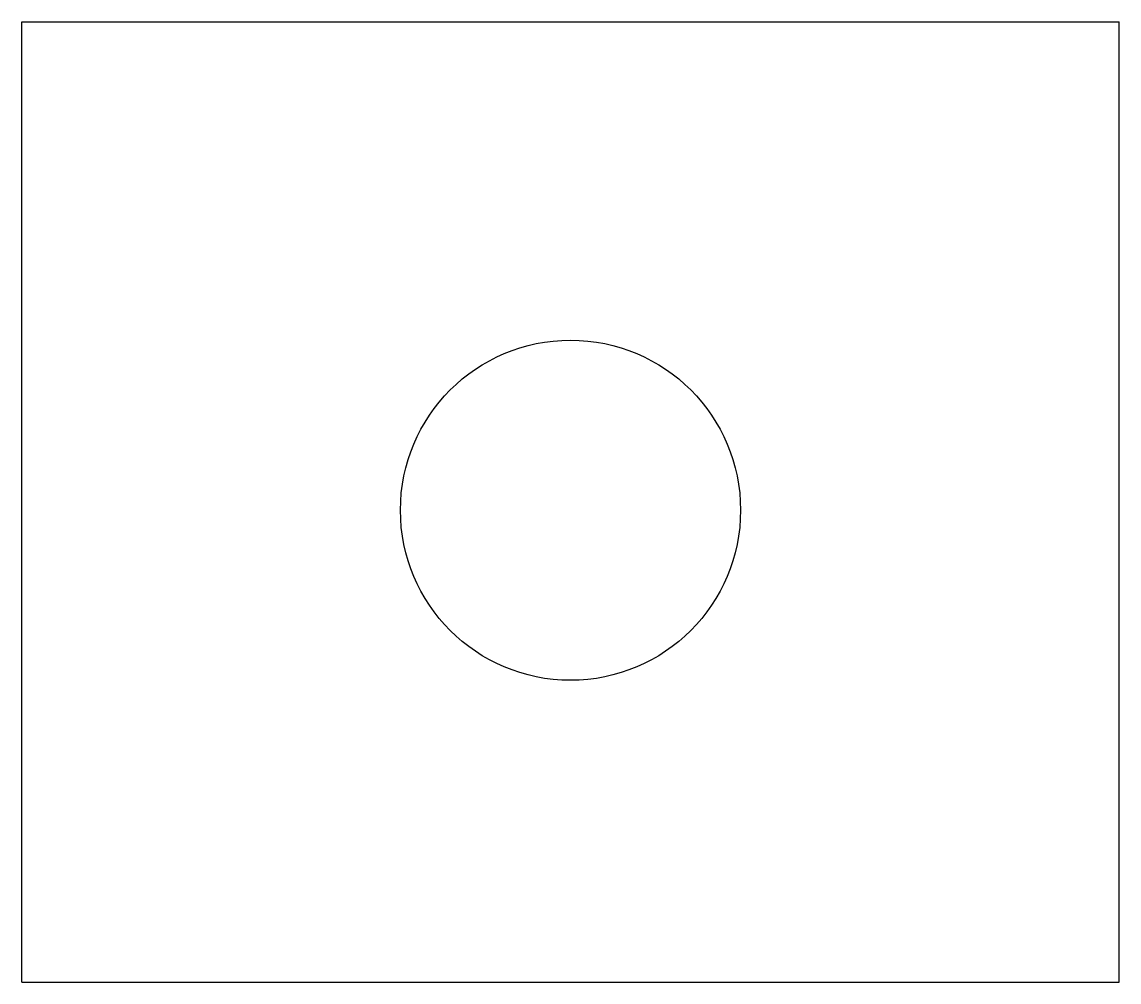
# Model space of a CAD drawing. Header units: millimetres. Extents: x 0 to 40, y 0 to 35.
import ezdxf

# ---------------------------------------------------------------- set-up
doc = ezdxf.new("R2010")
doc.units = ezdxf.units.MM

msp = doc.modelspace()

# ---------------------------------------------------------------- linework, layer by layer
at = {"layer": 'sheet_layer'}
for p, q in [((0, 0), (0, 35)), ((0, 35), (40, 35)), ((40, 0), (40, 35)), ((0, 0), (40, 0))]:
    msp.add_line(p, q, dxfattribs=at)
msp.add_circle((20, 17.2), 6.2, dxfattribs=at)

doc.saveas('drawing.dxf')
